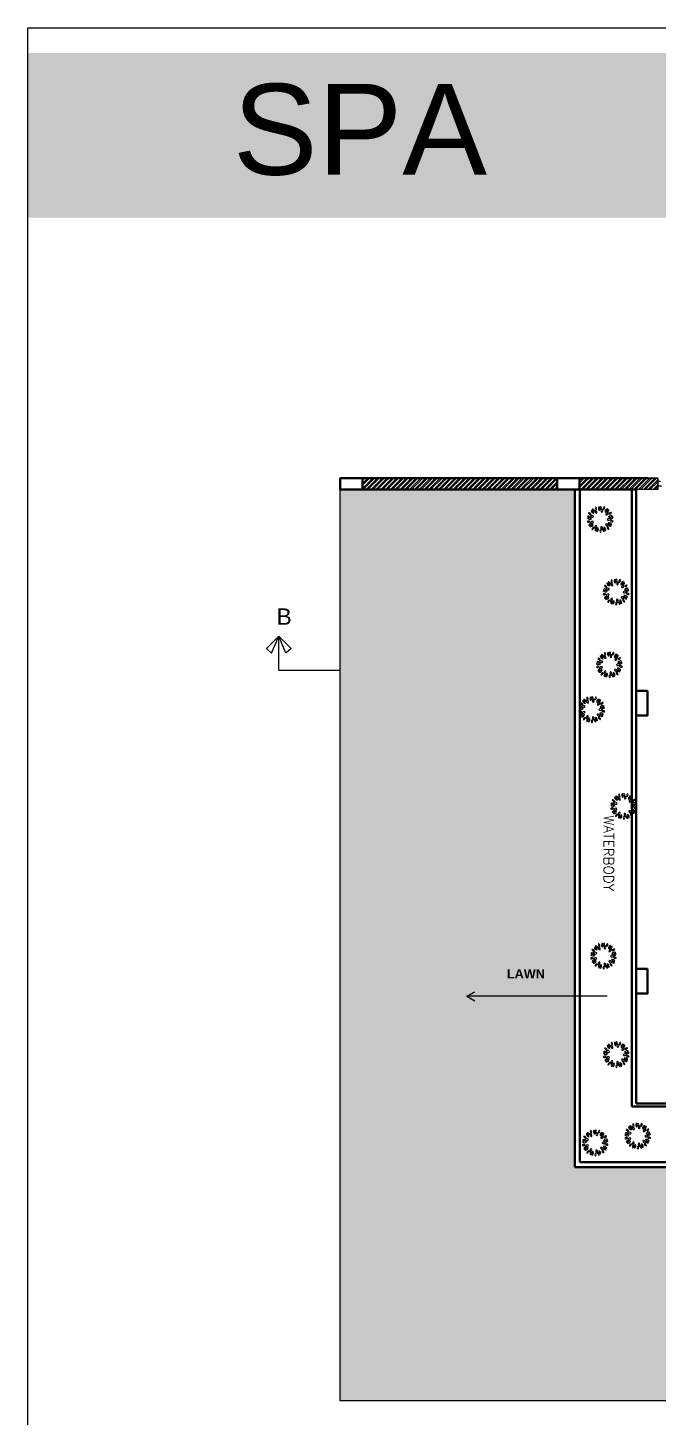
# Model space of a CAD drawing. Header units: millimetres. Extents: x 1521 to 3683, y 1649 to 3322.
# Drawn here: x 1699.04 to 1705.98, y 1661.91 to 1677.22 of the extents above; entities that cross this region are included whole.
import ezdxf
from ezdxf.enums import TextEntityAlignment as Align

# ---------------------------------------------------------------- set-up
doc = ezdxf.new("R2010")
doc.units = ezdxf.units.MM
doc.header["$LTSCALE"] = 0.1
doc.layers.add('4', color=6, linetype='Continuous')
doc.layers.add('HA', color=74, linetype='Continuous')
doc.layers.add('COL', color=1, linetype='Continuous', lineweight=50)
doc.layers.add('WALL', color=7, linetype='Continuous', lineweight=50)
doc.styles.add('STYLE1', font='arialbd.ttf')
doc.styles.add('style3', font='simplex.shx')
doc.styles.add('WORKING', font='ARIALN.TTF')

# ---------------------------------------------------------------- blocks, each defined once
blk = doc.blocks.new('A$C3F6A36EA')
h = blk.add_hatch(color=10)
h.set_gradient(color1=(22, 110, 12), color2=(129, 189, 10), tint=0.4600000083446503)
h.paths.add_polyline_path([(-44.21290426532277, 20.41047016547509), (-3.312552027882247, 20.41047016547509), (-3.312552027882247, 22.22228067989886), (-44.21290426532277, 22.22228067989886)])
at = {"color": 0}
blk.add_lwpolyline([(-44.21290426532277, 22.50002261478744), (-3.312552027882247, 22.50002261478744), (-3.312552027882247, -5.275919162361106), (-44.21290426532277, -5.275919162361106)], close=True, dxfattribs=at)
at = {"insert": (-41.95896041238461, 21.88315936266304), "char_height": 1, "width": 22.63115286079426, "attachment_point": 1}
blk.add_mtext('{\\f@Arial Unicode MS|b0|i0|c0|p34;\\C255;\\c16777215;SPA}', dxfattribs=at)
blk = doc.blocks.new('AH19E')
for centre, radius, start, end in [((-0.4473919700831175, -0.0651610268978402), 0.0753138687012274, 42.8639188083236, 138.5781836736597), ((-0.4234301059041174, 6.55399635434e-05), 0.1272399254962901, 38.6570906337551, 111.1583436418946), ((-0.3765666434774175, 0.1738423113711178), 0.107924276528057, 210.7089921054097, 299.1064421702402), ((-0.4216201502131299, 0.1330451992107555), 0.0590097100058449, 13.31145012214801, 125.5827979945117), ((-0.3934560067718848, 0.2081622198456898), 0.0681332761294435, 203.4612985024885, 295.4329496141703), ((-0.3831954899942502, 0.2348061167867854), 0.0753138687012274, 2.863918808323603, 98.57818367365977), ((-0.3075740650529042, 0.3272667329292744), 0.0886985432731859, 191.7015353360428, 269.7405671459406), ((-0.3129789088852704, 0.1192424059845507), 0.083539456962043, 13.24879596949257, 122.5832209508421), ((-0.2712638238444924, 0.2220566717442125), 0.092567174151381, 200.5035450346598, 295.3284718856752), ((-0.1753117576008663, 0.372367653530091), 0.107924276528057, 170.7089921054097, 259.10644217024), ((-0.3229128080420196, 0.2693701764801517), 0.1272399254962901, 358.6570906337551, 71.15834364189467), ((-0.1661893484415486, 0.4095145021565261), 0.0681332761294435, 163.4612985024885, 255.4329496141703), ((-0.2360486241523176, 0.370075088343583), 0.0590097100058449, 333.3114501221481, 85.58279799451168), ((-0.0636535242665559, 0.3416146486997604), 0.092567174151381, 160.5035450346598, 255.3284718856752), ((-0.1616968694142997, 0.289668291574344), 0.083539456962043, 333.2487959694927, 82.58322095084212), ((-0.0238410589518026, 0.4455500046024099), 0.0886985432731859, 151.7015353360427, 229.7405671459406), ((-0.1412029698258266, 0.4233295783633368), 0.0753138687012274, 322.8639188083236, 58.57818367365975), ((0.1064680595882237, 0.3950827417429536), 0.107924276528057, 130.7089921054097, 219.10644217024), ((-0.0728064069990069, 0.4110582232242451), 0.1272399254962901, 318.6570906337551, 31.15834364189467), ((0.1373337644618005, 0.4176751071354376), 0.0681332761294435, 123.4612985024885, 215.4329496141702), ((0.1722355782985687, 0.2997520442586392), 0.092567174151381, 120.5035450346597, 215.3284718856752), ((0.0584672880358994, 0.4323674401966855), 0.0590097100058449, 293.311450122148, 45.58279799451165), ((0.0637395437806845, 0.3229798735119402), 0.083539456962043, 293.2487959694926, 42.58322095084213), ((0.2695420550880954, 0.3537801867350936), 0.0886985432731859, 111.7015353360428, 189.7405671459405), ((0.1653546007582918, 0.4121971348067748), 0.0753138687012274, 282.8639188083236, 18.57818367365972), ((0.3369248999515548, 0.2313589336117729), 0.107924276528057, 90.70899210540966, 179.1064421702401), ((0.2098615325521678, 0.3588322682771832), 0.1272399254962901, 278.6570906337551, 351.1583436418947), ((0.3260283510899171, 0.1160568364430219), 0.092567174151381, 80.50354503465977, 175.3284718856751), ((0.2578461276134476, 0.2035902927163988), 0.083539456962043, 253.2487959694925, 2.583220950842076), ((0.3750914941774681, 0.2288255969760939), 0.0681332761294435, 83.46129850248845, 175.4329496141702), ((0.324120317818597, 0.2907749710138887), 0.0590097100058449, 253.311450122148, 5.582797994511651), ((0.408225446706638, -0.0421955813653767), 0.107924276528057, 50.70899210540971, 139.1064421702399), ((0.3928275402868166, 0.1371294165728614), 0.1272399254962901, 238.6570906337551, 311.1583436418947), ((0.4352980573894456, 0.0948973970953375), 0.0886985432731859, 71.70153533604275, 149.7405671459405), ((0.3930355274351314, 0.2066177803790197), 0.0753138687012274, 242.8639188083236, 338.5781836736597), ((-0.4488951362436639, 0.0542764293495566), 0.0886985432731859, 231.7015353360428, 309.7405671459406), ((-0.4114163105841726, -0.1678133078385144), 0.0590097100058449, 53.31145012214799, 165.5827979945116), ((-0.4381256151245907, -0.0921667692018673), 0.0681332761294435, 243.4612985024885, 335.4329496141703), ((-0.3273251397768035, -0.27084505406674), 0.1272399254962901, 78.65709063375512, 151.1583436418946), ((-0.4031272003194318, -0.1076010708929971), 0.107924276528057, 250.7089921054097, 339.10644217024), ((-0.3193200269015506, -0.1085536170285195), 0.083539456962043, 53.2487959694926, 162.5832209508421), ((-0.3534521539695561, -0.0029793803114444), 0.092567174151381, 240.5035450346598, 335.3284718856752), ((-0.3037541636731476, -0.3362138925585896), 0.0753138687012274, 82.86391880832356, 178.5781836736597), ((-0.3816785727394745, -0.2456857094075531), 0.0886985432731859, 271.7015353360428, 349.7405671459406), ((-0.2102115954039618, -0.3917253937106579), 0.0590097100058449, 93.31145012214796, 205.5827979945117), ((-0.2792967674322426, -0.3509451930876821), 0.0681332761294435, 283.4612985024887, 15.43294961417022), ((-0.1777531440602615, -0.2871314868098125), 0.083539456962043, 93.24879596949259, 202.5832209508421), ((-0.2717616815352812, -0.2281966378213838), 0.092567174151381, 280.5035450346598, 15.32847188567515), ((-0.0795664914185181, -0.4165995276998731), 0.1272399254962901, 118.657090633755, 191.1583436418947), ((-0.2425654483959079, -0.3402720068115741), 0.107924276528057, 290.7089921054097, 19.10644217024007), ((-0.0194917967310175, -0.4515238316962498), 0.0753138687012274, 122.8639188083236, 218.5781836736599), ((-0.1373757517430931, -0.4322640647878873), 0.0886985432731859, 311.7015353360428, 29.74056714594054), ((0.0454810219816864, -0.3329326333478093), 0.083539456962043, 133.2487959694925, 242.5832209508421), ((-0.0644162865355611, -0.3482134428340942), 0.092567174151381, 320.5035450346597, 55.32847188567521), ((0.0878480731043965, -0.433920104871504), 0.0590097100058449, 133.311450122148, 245.5827979945116), ((0.0087127533042803, -0.4470877514686438), 0.0681332761294435, 323.4612985024885, 55.43294961417029), ((0.2039168140618131, -0.3689977428875863), 0.1272399254962901, 158.6570906337551, 231.1583436418947), ((0.0299899842357263, -0.4153011796297508), 0.107924276528057, 330.7089921054097, 59.10644217024003), ((0.2459287238307297, -0.2245261911302805), 0.083539456962043, 173.2487959694926, 282.5832209508421), ((0.171564816380851, -0.3068725985940546), 0.092567174151381, 0.5035450346598049, 95.32847188567516), ((0.2723856101511046, -0.3571360425557941), 0.0753138687012274, 162.8639188083236, 258.5781836736597), ((0.169701321865432, -0.4181565507315101), 0.0886985432731859, 351.7015353360428, 69.7405671459406), ((0.3257634465117007, -0.1235179455252364), 0.092567174151381, 40.50354503465976, 135.3284718856751), ((0.3297982541844249, -0.0126367394113913), 0.083539456962043, 213.2487959694925, 322.5832209508421), ((0.2870073814410716, -0.297581605380401), 0.107924276528057, 10.70899210540965, 99.10644217024), ((0.3904797876020893, -0.1503131038043648), 0.1272399254962901, 198.6570906337551, 271.1583436418947), ((0.3432972633745521, -0.2746540670050308), 0.0590097100058449, 173.3114501221479, 285.5827979945117), ((0.2911400913726538, -0.3356082725804299), 0.0681332761294435, 3.461298502488473, 95.43294961417021), ((0.3958678724011406, -0.2099642298417166), 0.0886985432731859, 31.70153533604279, 109.7405671459405), ((0.435305374208838, -0.0972156204516068), 0.0753138687012274, 202.8639188083235, 298.5781836736597), ((0.4358343567000702, -0.0686692437157035), 0.0681332761294435, 43.46129850248848, 135.4329496141702), ((0.4366084602661431, 0.0115503706037998), 0.0590097100058449, 213.311450122148, 325.5827979945117)]:
    blk.add_arc(centre, radius, start, end)
blk = doc.blocks.new('FT3')
at = {"xscale": 84, "yscale": 84, "zscale": 9, "rotation": 210}
blk.add_blockref('AH19E', (-2.292774872354812, -2.572625740444891), dxfattribs=at)
blk = doc.blocks.new('TR6')
blk.add_blockref('FT3', (2.439841742523865, 1.017941783929187))

msp = doc.modelspace()

# ---------------------------------------------------------------- hatches: boundary and pattern name
h = msp.add_hatch()
h.set_pattern_fill('GRASS', color=3, scale=0.00625, style=0)
h.set_pattern_definition([(90, (948.7776337939323, 940.9505626661032), (-0.112253125, 0.112253125), [0.029765625, -0.194740625]), (45, (948.7776337939323, 940.9505626661032), (-0.1122532015133644, 0.1122532015133644), [0.029765625, -0.128984375]), (135, (948.7776337939323, 940.9505626661032), (-0.1122532015133644, -0.1122532015133644), [0.029765625, -0.128984375])])
h.paths.add_polyline_path([(1702.474258811117, 1672.136369337843), (1705.053800259632, 1672.136369337843), (1705.053800259632, 1664.677534249341), (1707.321219440433, 1664.677534249341), (1707.408780244516, 1664.677534249341), (1707.408780244516, 1662.103054738266), (1702.474258811117, 1662.103054738267)])
h = msp.add_hatch()
h.set_pattern_fill('STEEL', color=256, scale=0.0118147657224356, style=0)
h.set_pattern_definition([(45, (1051.861730326404, 812.3094263951372), (-0.026524905549475, 0.026524905549475), []), (45, (1051.861730326404, 812.3281823357213), (-0.026524905549475, 0.026524905549475), [])])
h.paths.add_polyline_path([(1702.718334398252, 1672.261119082399), (1704.860775663365, 1672.261119082399), (1704.860775663365, 1672.136369337857), (1702.718334398252, 1672.136369337857)])
h = msp.add_hatch()
h.set_pattern_fill('STEEL', color=256, scale=0.0118147657224356, style=0)
h.set_pattern_definition([(45, (92.42415573669744, 97.99068747960108), (-0.0265249055494751, 0.0265249055494751), []), (45, (92.42415573669744, 98.00944342018545), (-0.0265249055494751, 0.0265249055494751), [])])
h.paths.add_polyline_path([(1705.1048512505, 1672.2611190824), (1705.964564983366, 1672.2611190824), (1705.964564983366, 1672.136369337857), (1705.1048512505, 1672.136369337857)])

# ---------------------------------------------------------------- linework, layer by layer
for p, q in [((1702.474258811117, 1662.103054738267), (1702.474258811117, 1672.136369337843)), ((1705.964564983366, 1672.2611190824), (1705.853081496236, 1672.2611190824)), ((1705.964564983366, 1672.136369337857), (1705.964564983366, 1672.2611190824)), ((1703.864230581026, 1666.557888195794), (1703.952697855083, 1666.607123828178)), ((1705.409195928531, 1666.557888195794), (1703.864230581026, 1666.557888195794)), ((1703.864230581026, 1666.557888195794), (1703.952697855083, 1666.50865256341))]:
    msp.add_line(p, q)
at = {"color": 0}
for p, q in [((1701.797955242687, 1670.520957057525), (1701.661651982344, 1670.383467273927)), ((1701.719011495231, 1670.333131824371), (1701.797955242687, 1670.520957057525)), ((1701.797955242687, 1670.145693297859), (1701.797955242687, 1670.520957057525)), ((1701.797955242687, 1670.520957057525), (1701.934258503031, 1670.383467273927)), ((1701.876898990144, 1670.333131824371), (1701.797955242687, 1670.520957057525)), ((1701.661651982344, 1670.383467273927), (1701.661651982344, 1670.383467273927)), ((1701.661651982344, 1670.383467273927), (1701.719011495231, 1670.333131824371)), ((1701.934258503031, 1670.383467273927), (1701.876898990144, 1670.333131824371)), ((1701.934258503031, 1670.383467273927), (1701.934258503031, 1670.383467273927)), ((1701.797955242687, 1670.145693297859), (1702.474258811117, 1670.145693297859))]:
    msp.add_line(p, q, dxfattribs=at)
for points in [[(1702.474258811117, 1672.136369337843), (1705.053800259632, 1672.136369337843), (1705.053800259632, 1664.677534249341), (1707.321219440433, 1664.677534249341), (1707.408780244516, 1664.677534249341), (1707.408780244516, 1662.103054738266), (1702.474258811117, 1662.103054738267), (1702.474258811117, 1672.136369337843)], [(1705.996707840509, 1672.222851352986), (1705.964564983366, 1672.222851352986), (1705.964564983366, 1672.174637067271), (1706.006350697652, 1672.174637067271)]]:
    msp.add_lwpolyline(points)
for points in [[(1702.718334398252, 1672.261119082399), (1704.860775663365, 1672.261119082399), (1704.860775663365, 1672.136369337857), (1702.718334398252, 1672.136369337857)], [(1705.1048512505, 1672.2611190824), (1705.964564983366, 1672.2611190824), (1705.964564983366, 1672.136369337857), (1705.1048512505, 1672.136369337857)]]:
    msp.add_lwpolyline(points, close=True)
at = {"layer": 'COL'}
for points in [[(1702.718334398252, 1672.261119082395), (1702.718334398252, 1672.136369337857), (1702.474258811117, 1672.136369337857), (1702.474258811117, 1672.261119082395)], [(1705.1048512505, 1672.261119082395), (1705.1048512505, 1672.136369337857), (1704.860775663365, 1672.136369337857), (1704.860775663365, 1672.261119082395)], [(1705.853349717834, 1669.920705396623), (1705.853349717834, 1669.649510299778), (1705.728599973296, 1669.649510299778), (1705.728599973296, 1669.920705396623)], [(1705.853349717845, 1666.858912753242), (1705.853349717845, 1666.587717656398), (1705.728599973306, 1666.587717656398), (1705.728599973306, 1666.858912753242)]]:
    msp.add_lwpolyline(points, close=True, dxfattribs=at)
at = {"layer": 'WALL'}
for p, q in [((1705.853081496231, 1672.2611190824), (1702.474258811117, 1672.261119082399)), ((1705.728331751684, 1672.136369337843), (1702.474258811117, 1672.136369337843)), ((1705.053800259632, 1664.677534249341), (1705.053800259632, 1672.136369337873)), ((1705.109244590542, 1664.73297858025), (1705.109244590542, 1672.136369337873)), ((1705.680898756276, 1665.343628234182), (1705.680898756276, 1672.136369337843)), ((1705.728331751684, 1665.37818752446), (1705.728331751684, 1672.136369337843)), ((1705.728599973296, 1669.920705396623), (1705.728599973296, 1666.858912753242)), ((1707.497390987435, 1665.343628234182), (1705.680898756275, 1665.343628234182)), ((1707.497390987435, 1665.37818752446), (1705.728331751684, 1665.37818752446)), ((1712.486781786638, 1664.677534249341), (1705.053800259632, 1664.677534249341)), ((1712.486781786638, 1664.73297858025), (1705.109244590542, 1664.73297858025))]:
    msp.add_line(p, q, dxfattribs=at)

# ---------------------------------------------------------------- block references
at = {"color": 0}
msp.add_blockref('A$C3F6A36EA', (1743.252032942318, 1654.717136615107), dxfattribs=at)
at = {"layer": 'HA', "xscale": 0.0034569508757158, "yscale": 0.0034569508752611, "zscale": 0.003456950875297}
for p in [(1705.331736820934, 1671.811168122907), (1705.505009275658, 1671.011320328024), (1705.432076332661, 1670.210884386118), (1705.238770475451, 1669.718165578746), (1705.588903769529, 1668.652828925649), (1705.366895814911, 1667.004924340972), (1705.507719112976, 1665.9194129747), (1705.276779207269, 1664.948278356961), (1705.743464898483, 1665.024132504627)]:
    msp.add_blockref('TR6', p, dxfattribs=at)

# ---------------------------------------------------------------- texts
at = {"ltscale": 0.2, "insert": (1701.773326131066, 1670.826884307285), "char_height": 0.0918156494055275, "width": 2.42908391346656, "attachment_point": 1, "style": 'WORKING'}
msp.add_mtext('{\\f@Arial Unicode MS|b0|i0|c0|p34;\\H1.96x;B\\P\\pi0.8625;\\H0.5102x;   }', dxfattribs=at)
at = {"insert": (1704.305705980337, 1666.85477319511), "char_height": 0.1, "width": 1.501305471552586, "attachment_point": 1, "style": 'STYLE1'}
msp.add_mtext('LAWN', dxfattribs=at)
at = {"layer": '4', "style": 'style3'}
msp.add_text('WATERBODY', height=0.1084780387379588, rotation=270, dxfattribs=at).set_placement((1705.372216688465, 1668.13199030769), align=Align.CENTER)

doc.saveas('drawing.dxf')
